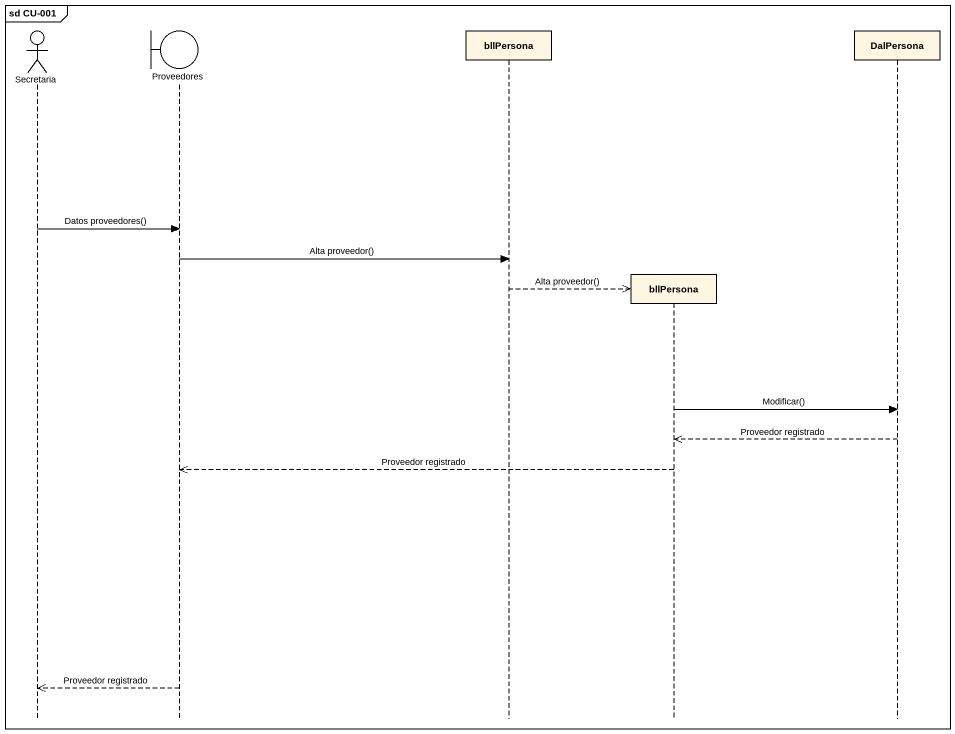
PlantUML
@startuml
mainframe sd CU-001
hide footbox
actor Secretaria
boundary Proveedores
participant bllPersona
participant "bllPersona" as bllPersona_2
participant DalPersona

Secretaria -> Proveedores : Datos proveedores()
Proveedores -> bllPersona : Alta proveedor()
bllPersona -->> bllPersona_2 ** : Alta proveedor()
bllPersona_2 -> DalPersona : Modificar()
DalPersona -->> bllPersona_2 : Proveedor registrado
bllPersona_2 -->> Proveedores : Proveedor registrado
Proveedores -->> Secretaria : Proveedor registrado
@enduml
